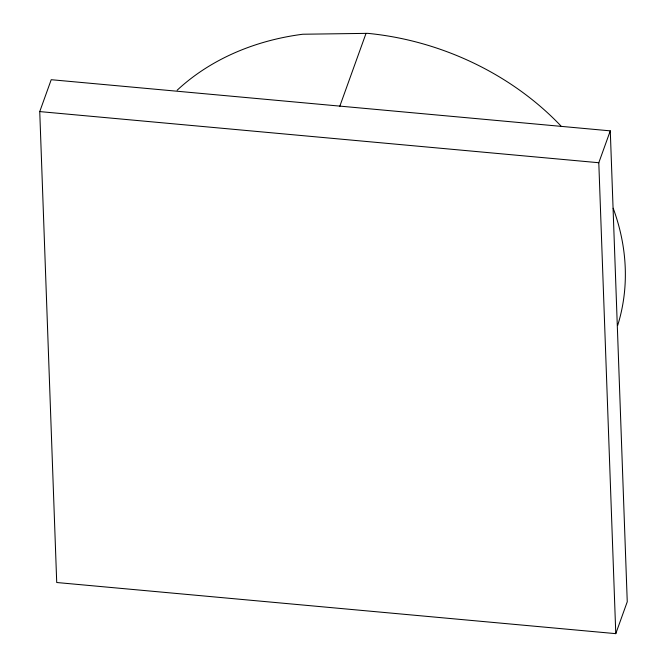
<?xml version="1.0" encoding="UTF-8"?>
<svg xmlns="http://www.w3.org/2000/svg" width="667" height="667" viewBox="0 0 667 667"><rect width="100%" height="100%" fill="white"/><g stroke="black" fill="none" stroke-linecap="round" stroke-linejoin="round"><path stroke-width="1" d="M39.745 111.589L51.217 79.706L610.28 130.857L627.255 601.767L615.783 633.65L56.72 582.508L39.745 111.589L598.799 162.731L610.28 130.857M339.686 106.562L366.033 33.375M598.799 162.731L615.783 633.65M177.139 90.228A256.937 206.803 19.8 0 1 302.81 34.234L367.734 33.35A256.937 206.803 19.8 0 1 560.889 125.896M613.19 208.262A256.937 206.803 19.8 0 1 617.65 325.496"/></g></svg>
